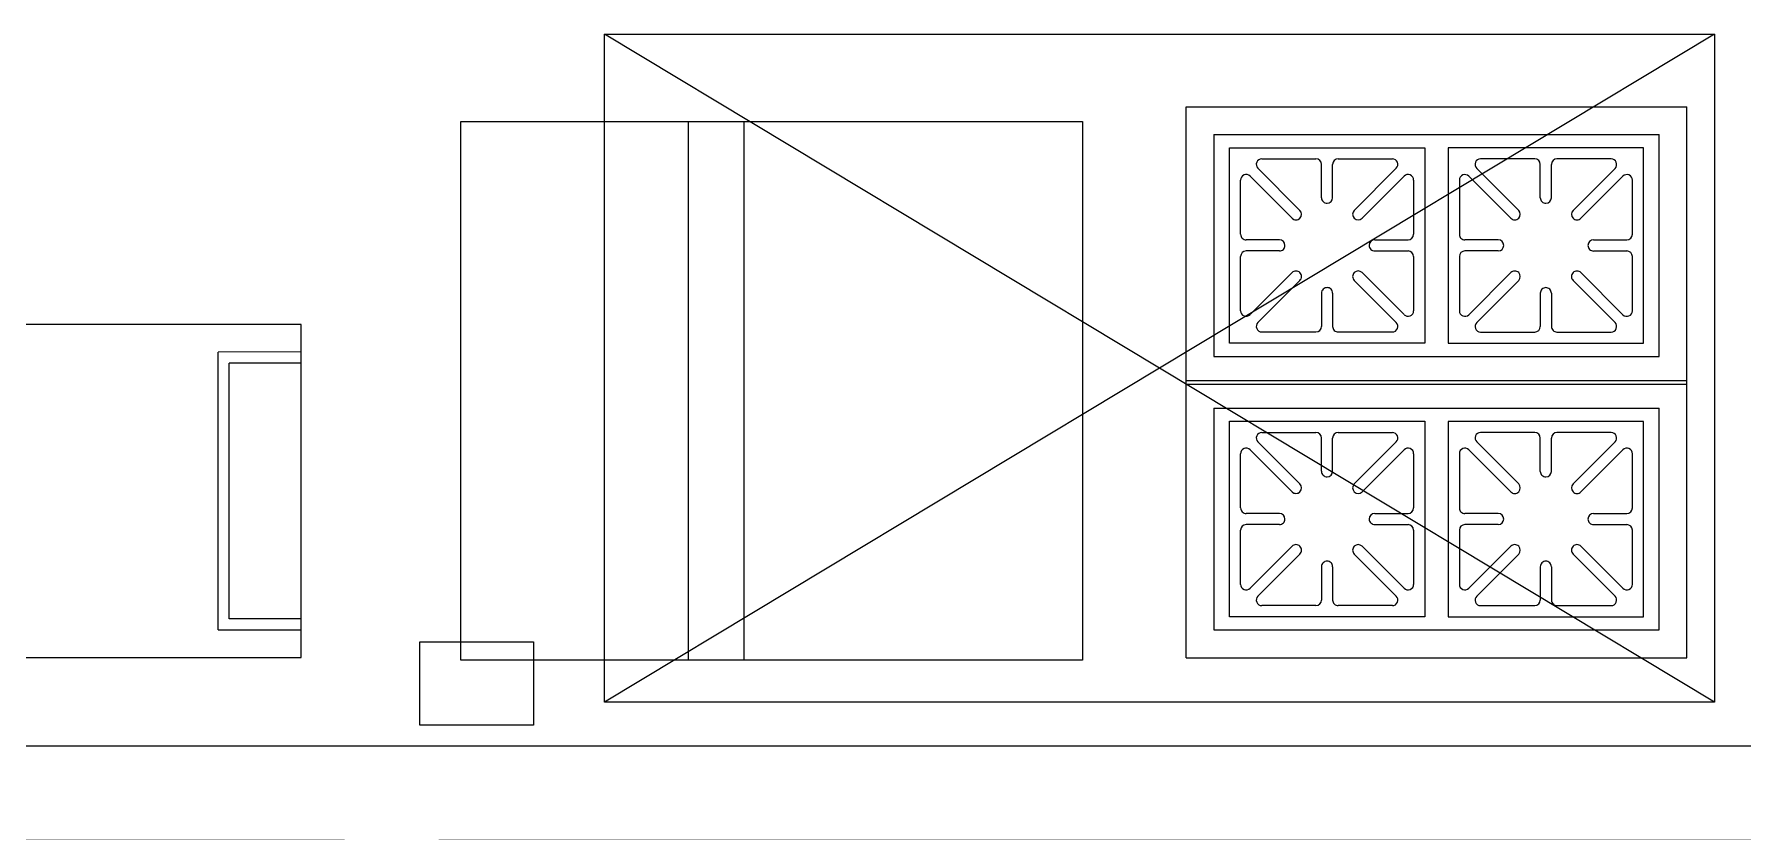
# Model space of a CAD drawing. Header units: millimetres. Extents: x -155 to 94595, y -3153 to 63413.
# Drawn here: x 79670 to 82749, y 51832 to 53268 of the extents above; entities that cross this region are included whole.
import ezdxf

# ---------------------------------------------------------------- set-up
doc = ezdxf.new("R2010")
doc.units = ezdxf.units.MM
doc.layers.add('int', color=185, linetype='Continuous')
doc.layers.add('wall', color=5, linetype='Continuous')

msp = doc.modelspace()

# ---------------------------------------------------------------- linework, layer by layer
at = {"layer": 'int'}
for p, q in [((80698.226, 52065.99), (80698.226, 53268.5)), ((80698.226, 53268.5), (82698.226, 53268.5)), ((82698.226, 53268.5), (80698.226, 52065.99)), ((82698.226, 52065.99), (80698.226, 53268.5)), ((82698.226, 53268.5), (82698.226, 52065.99)), ((80439.151, 52141.57), (80439.151, 53111.57)), ((80439.151, 53111.57), (80949.151, 53111.57)), ((80849.151, 52141.57), (80849.151, 53111.57)), ((80849.151, 53111.57), (81559.151, 53111.57)), ((80949.151, 53111.57), (80949.151, 52141.57)), ((81559.151, 53111.57), (81559.151, 52141.57)), ((81746.25, 53137.912), (82648.226, 53137.912)), ((81746.25, 52638.37), (81746.25, 53137.912)), ((82648.226, 52638.37), (82648.226, 53137.912)), ((81796.223, 53087.988), (81796.187, 52688.446)), ((81796.223, 53088.016), (82598.213, 53088.017)), ((82598.177, 52688.449), (82598.213, 53088.017)), ((81824.193, 52712.319), (81824.194, 53064.109)), ((81824.194, 53064.109), (82175.974, 53064.108)), ((82175.974, 53064.108), (82175.973, 52712.318)), ((82218.417, 53064.074), (82218.416, 52712.284)), ((82570.189, 53064.073), (82218.417, 53064.074)), ((82570.188, 52712.283), (82570.189, 53064.073)), ((81875.411, 53027.025), (81951.095, 52951.333)), ((81882.479, 53044.094), (81980.087, 53044.093)), ((81990.089, 52974.091), (81990.089, 53034.086)), ((82010.086, 52974.091), (82010.086, 53034.086)), ((82020.084, 53044.093), (82117.696, 53044.093)), ((82049.073, 52951.332), (82124.765, 53027.024)), ((82345.315, 52951.297), (82269.626, 53026.989)), ((82374.307, 53044.058), (82276.7, 53044.058)), ((82384.309, 52974.055), (82384.31, 53034.05)), ((82404.309, 52974.055), (82404.309, 53034.05)), ((82511.922, 53044.057), (82414.304, 53044.058)), ((82518.983, 53026.989), (82443.296, 52951.297)), ((81844.194, 52908.204), (81844.194, 53005.816)), ((81861.27, 53012.877), (81936.962, 52937.185)), ((81861.27, 53012.877), (81936.957, 52937.185)), ((82138.905, 53012.876), (82063.213, 52937.185)), ((82155.976, 53005.815), (82155.976, 52908.203)), ((82238.422, 53005.78), (82238.422, 52908.168)), ((82255.486, 53012.842), (82331.178, 52937.149)), ((82533.131, 53012.841), (82457.433, 52937.149)), ((82533.131, 53012.841), (82457.441, 52937.149)), ((82550.199, 52908.167), (82550.199, 53005.78)), ((82000.084, 52964.083), (82000.084, 52964.083)), ((82394.307, 52964.048), (82394.307, 52964.048)), ((81951.102, 52937.185), (81951.095, 52937.185)), ((81951.102, 52937.185), (81951.102, 52937.185)), ((82049.08, 52937.185), (82049.073, 52937.185)), ((82345.315, 52937.149), (82345.315, 52937.149)), ((82443.296, 52937.149), (82443.296, 52937.149)), ((82443.296, 52937.149), (82443.296, 52937.149)), ((81914.191, 52898.196), (81854.196, 52898.196)), ((82085.976, 52898.196), (82145.979, 52898.195)), ((82308.419, 52898.16), (82248.417, 52898.161)), ((82480.197, 52898.16), (82540.191, 52898.16)), ((81844.193, 52770.587), (81844.193, 52868.199)), ((81914.191, 52878.206), (81854.196, 52878.206)), ((82075.974, 52888.213), (82075.974, 52888.213)), ((82085.976, 52878.206), (82145.979, 52878.206)), ((82155.976, 52868.198), (82155.976, 52770.586)), ((82238.422, 52868.163), (82238.421, 52770.551)), ((82308.419, 52878.171), (82248.417, 52878.171)), ((82318.416, 52888.178), (82318.416, 52888.178)), ((82480.197, 52878.17), (82540.191, 52878.17)), ((82550.199, 52770.55), (82550.199, 52868.162)), ((81861.265, 52763.525), (81936.957, 52839.217)), ((81951.094, 52839.217), (81951.102, 52839.217)), ((82049.08, 52839.217), (82049.08, 52839.217)), ((82063.218, 52839.217), (82138.904, 52763.525)), ((82331.177, 52839.182), (82255.485, 52763.49)), ((82345.315, 52839.182), (82345.315, 52839.182)), ((82443.3, 52839.181), (82443.295, 52839.181)), ((82533.13, 52763.489), (82457.433, 52839.181)), ((81875.41, 52749.378), (81951.089, 52825.069)), ((82049.08, 52825.069), (82124.764, 52749.377)), ((82345.315, 52825.034), (82269.625, 52749.342)), ((82518.982, 52749.341), (82443.3, 52825.033)), ((81990.081, 52802.311), (81990.081, 52742.316)), ((82010.086, 52802.311), (82010.086, 52742.316)), ((82384.304, 52802.275), (82384.309, 52742.28)), ((82404.309, 52802.275), (82404.314, 52742.28)), ((80151.691, 52746.063), (78151.691, 52746.03)), ((80151.691, 52146.067), (80151.691, 52746.061)), ((82175.973, 52712.318), (81824.193, 52712.319)), ((81980.086, 52732.308), (81882.479, 52732.309)), ((82117.695, 52732.308), (82020.083, 52732.308)), ((82218.416, 52712.284), (82570.188, 52712.283)), ((82276.694, 52732.273), (82374.306, 52732.273)), ((82414.304, 52732.273), (82511.921, 52732.272)), ((80151.64, 52696.366), (80001.627, 52696.03)), ((80001.678, 52196.08), (80001.678, 52696.073)), ((81796.187, 52688.446), (82598.177, 52688.449)), ((80151.691, 52676.348), (80021.668, 52676.063)), ((80021.668, 52216.064), (80021.668, 52676.063)), ((81746.25, 52645.28), (82648.226, 52645.28)), ((81746.25, 52145.739), (81746.25, 52645.28)), ((81746.25, 52638.37), (82648.226, 52638.37)), ((82648.226, 52145.739), (82648.226, 52645.28)), ((81796.223, 52595.356), (81796.187, 52195.814)), ((81796.223, 52595.384), (82598.213, 52595.385)), ((82598.177, 52195.818), (82598.213, 52595.385)), ((81824.193, 52219.688), (81824.194, 52571.478)), ((81824.194, 52571.478), (82175.974, 52571.477)), ((82175.974, 52571.477), (82175.973, 52219.687)), ((82218.417, 52571.442), (82218.416, 52219.652)), ((82570.189, 52571.441), (82218.417, 52571.442)), ((82570.188, 52219.651), (82570.189, 52571.441)), ((81875.411, 52534.394), (81951.095, 52458.701)), ((81882.479, 52551.462), (81980.087, 52551.462)), ((81990.089, 52481.46), (81990.089, 52541.454)), ((82010.086, 52481.46), (82010.086, 52541.454)), ((82020.084, 52551.462), (82117.696, 52551.462)), ((82049.073, 52458.701), (82124.765, 52534.393)), ((82345.315, 52458.666), (82269.626, 52534.358)), ((82374.307, 52551.426), (82276.7, 52551.427)), ((82384.309, 52481.424), (82384.31, 52541.419)), ((82404.309, 52481.424), (82404.309, 52541.419)), ((82511.922, 52551.426), (82414.304, 52551.426)), ((82518.983, 52534.357), (82443.296, 52458.665)), ((81844.194, 52415.572), (81844.194, 52513.185)), ((81861.27, 52520.246), (81936.962, 52444.554)), ((81861.27, 52520.246), (81936.957, 52444.554)), ((82138.905, 52520.245), (82063.213, 52444.553)), ((82155.976, 52513.184), (82155.976, 52415.571)), ((82238.422, 52513.149), (82238.422, 52415.537)), ((82255.486, 52520.21), (82331.178, 52444.518)), ((82533.131, 52520.209), (82457.433, 52444.518)), ((82533.131, 52520.209), (82457.441, 52444.518)), ((82550.199, 52415.536), (82550.199, 52513.148)), ((82000.084, 52471.452), (82000.084, 52471.452)), ((82394.307, 52471.416), (82394.307, 52471.416)), ((81951.102, 52444.553), (81951.095, 52444.553)), ((81951.102, 52444.553), (81951.102, 52444.553)), ((82049.08, 52444.553), (82049.073, 52444.553)), ((82345.315, 52444.518), (82345.315, 52444.518)), ((82443.296, 52444.518), (82443.296, 52444.518)), ((82443.296, 52444.518), (82443.296, 52444.518)), ((81914.191, 52405.565), (81854.196, 52405.565)), ((82085.976, 52405.564), (82145.979, 52405.564)), ((82308.419, 52405.529), (82248.417, 52405.529)), ((82480.197, 52405.529), (82540.191, 52405.528)), ((81844.193, 52277.955), (81844.193, 52375.567)), ((81914.191, 52385.575), (81854.196, 52385.575)), ((82075.974, 52395.582), (82075.974, 52395.582)), ((82085.976, 52385.574), (82145.979, 52385.574)), ((82155.976, 52375.566), (82155.976, 52277.954)), ((82238.422, 52375.532), (82238.421, 52277.92)), ((82308.419, 52385.539), (82248.417, 52385.539)), ((82318.416, 52395.547), (82318.416, 52395.547)), ((82480.197, 52385.539), (82540.191, 52385.539)), ((82550.199, 52277.919), (82550.199, 52375.531)), ((81861.265, 52270.894), (81936.957, 52346.586)), ((81951.094, 52346.586), (81951.102, 52346.586)), ((82049.08, 52346.585), (82049.08, 52346.585)), ((82063.218, 52346.585), (82138.904, 52270.893)), ((82331.177, 52346.55), (82255.485, 52270.858)), ((82345.315, 52346.55), (82345.315, 52346.55)), ((82443.3, 52346.55), (82443.295, 52346.55)), ((82533.13, 52270.858), (82457.433, 52346.55)), ((81875.41, 52256.746), (81951.089, 52332.438)), ((82049.08, 52332.438), (82124.764, 52256.745)), ((82345.315, 52332.402), (82269.625, 52256.711)), ((82518.982, 52256.71), (82443.3, 52332.402)), ((81990.081, 52309.679), (81990.081, 52249.685)), ((82010.086, 52309.679), (82010.086, 52249.685)), ((82384.304, 52309.644), (82384.309, 52249.649)), ((82404.309, 52309.644), (82404.314, 52249.649)), ((82175.973, 52219.687), (81824.193, 52219.688)), ((81980.086, 52239.677), (81882.479, 52239.677)), ((82117.695, 52239.677), (82020.083, 52239.677)), ((82218.416, 52219.652), (82570.188, 52219.651)), ((82276.694, 52239.642), (82374.306, 52239.641)), ((82414.304, 52239.641), (82511.921, 52239.641)), ((80001.678, 52196.08), (80151.691, 52196.08)), ((80151.691, 52216.064), (80021.668, 52216.064)), ((81796.187, 52195.814), (82598.177, 52195.818)), ((80365.334, 52024.428), (80365.334, 52174.663)), ((80365.334, 52174.663), (80570.356, 52174.663)), ((80570.356, 52174.663), (80570.356, 52024.428)), ((78151.691, 52146.031), (80151.691, 52146.064)), ((80949.151, 52141.57), (80439.151, 52141.57)), ((81559.151, 52141.57), (80849.151, 52141.57)), ((81746.25, 52145.739), (82648.226, 52145.739)), ((82698.226, 52065.99), (80698.226, 52065.99)), ((80570.356, 52024.428), (80365.334, 52024.428))]:
    msp.add_line(p, q, dxfattribs=at)
for centre, start, end in [((81882.479, 53034.086), 89.999834, 224.999814), ((81980.087, 53034.086), 359.999834, 89.999834), ((82020.084, 53034.086), 89.999834, 179.999834), ((82117.696, 53034.085), 315.006134, 89.999834), ((82276.7, 53034.051), 89.999834, 224.987254), ((82374.307, 53034.05), 359.999834, 89.999834), ((82414.304, 53034.05), 89.999834, 179.999834), ((82511.922, 53034.05), 315.006134, 89.999834), ((81854.196, 53005.816), 44.993534, 179.999834), ((82145.979, 53005.815), 359.999834, 134.999834), ((82248.417, 53005.78), 44.993534, 179.999834), ((82540.192, 53005.78), 359.999834, 135.012434), ((82000.084, 52974.091), 179.999824, 269.999834), ((82000.084, 52974.091), 269.999834, 359.999834), ((82394.307, 52974.055), 179.999824, 269.999834), ((82394.307, 52974.055), 269.999834, 359.999834), ((81944.026, 52944.272), 224.993534, 315.006134), ((81944.031, 52944.272), 224.999834, 314.999834), ((81944.026, 52944.272), 315.012434, 44.999834), ((82056.144, 52944.271), 135.006134, 224.999814), ((82056.144, 52944.271), 225.006134, 314.999834), ((82338.246, 52944.236), 224.993534, 315.006134), ((82338.246, 52944.236), 315.006134, 44.987234), ((82450.364, 52944.236), 135.006134, 224.987254), ((82450.364, 52944.236), 224.987234, 315.012334), ((82450.364, 52944.236), 224.993534, 315.006134), ((81854.196, 52908.204), 179.999824, 269.999834), ((81914.191, 52888.188), 0.035334, 89.999834), ((82085.976, 52888.213), 89.999834, 179.999834), ((82145.979, 52908.203), 269.999834, 359.999834), ((82248.417, 52908.168), 179.999824, 269.999834), ((82308.419, 52888.178), 359.999834, 89.999834), ((82480.197, 52888.152), 89.999834, 179.964284), ((82540.191, 52908.167), 269.999834, 359.999834), ((81854.196, 52868.199), 89.999834, 179.999834), ((81914.191, 52888.188), 269.999834, 0.035334), ((82085.976, 52888.213), 179.999824, 269.999834), ((82145.979, 52868.198), 359.999834, 89.999834), ((82248.416, 52868.163), 89.999834, 179.999834), ((82308.419, 52888.178), 269.999834, 359.999834), ((82480.197, 52888.152), 179.964284, 269.999834), ((82540.191, 52868.162), 359.999834, 89.999834), ((81944.026, 52832.131), 44.993534, 135.006134), ((81944.02, 52832.131), 314.999834, 45.018634), ((82056.149, 52832.156), 134.993534, 224.999814), ((82056.149, 52832.156), 44.999834, 134.999834), ((82338.246, 52832.12), 44.993534, 135.006134), ((82338.246, 52832.12), 315.006134, 44.993534), ((82450.369, 52832.095), 134.974734, 224.993534), ((82450.364, 52832.095), 44.987234, 135.012434), ((82000.083, 52802.311), 89.999834, 180.035344), ((82000.083, 52802.311), 359.964334, 89.999834), ((82000.083, 52802.311), 359.964334, 89.999834), ((82394.306, 52802.275), 89.999834, 180.035374), ((82394.306, 52802.275), 89.999834, 180.035374), ((82394.306, 52802.275), 359.964234, 89.999834), ((81854.196, 52770.587), 179.999834, 314.999834), ((81882.479, 52742.316), 134.999834, 269.999834), ((81980.086, 52742.316), 269.999834, 359.999834), ((82020.083, 52742.316), 179.999824, 269.999834), ((82117.695, 52742.316), 269.999834, 44.993534), ((82145.978, 52770.586), 224.993534, 359.999834), ((82248.416, 52770.551), 179.999834, 315.012334), ((82276.694, 52742.281), 135.012434, 269.999834), ((82374.306, 52742.28), 269.999834, 359.999834), ((82414.304, 52742.28), 179.999824, 269.999834), ((82511.921, 52742.28), 269.999834, 44.993534), ((82540.191, 52770.55), 224.993534, 359.999834), ((81882.479, 52541.455), 89.999834, 224.999814), ((81980.087, 52541.454), 359.999834, 89.999834), ((82020.084, 52541.454), 89.999834, 179.999834), ((82117.696, 52541.454), 315.006134, 89.999834), ((82276.7, 52541.419), 89.999834, 224.987254), ((82374.307, 52541.419), 359.999834, 89.999834), ((82414.304, 52541.419), 89.999834, 179.999834), ((82511.922, 52541.418), 315.006134, 89.999834), ((81854.196, 52513.185), 44.993534, 179.999834), ((82145.979, 52513.184), 359.999834, 134.999834), ((82248.417, 52513.149), 44.993534, 179.999834), ((82540.192, 52513.148), 359.999834, 135.012434), ((82000.084, 52481.46), 179.999824, 269.999834), ((82000.084, 52481.46), 269.999834, 359.999834), ((82394.307, 52481.424), 179.999824, 269.999834), ((82394.307, 52481.424), 269.999834, 359.999834), ((81944.026, 52451.64), 224.993534, 315.006134), ((81944.031, 52451.64), 224.999834, 314.999834), ((81944.026, 52451.64), 315.012434, 44.999834), ((82056.144, 52451.64), 135.006134, 224.999814), ((82056.144, 52451.64), 225.006134, 314.999834), ((82338.246, 52451.605), 224.993534, 315.006134), ((82338.246, 52451.605), 315.006134, 44.987234), ((82450.364, 52451.604), 135.006134, 224.987254), ((82450.364, 52451.604), 224.987234, 315.012334), ((82450.364, 52451.604), 224.993534, 315.006134), ((81854.196, 52415.572), 179.999824, 269.999834), ((81914.191, 52395.557), 0.035334, 89.999834), ((82085.976, 52395.582), 89.999834, 179.999834), ((82145.979, 52415.572), 269.999834, 359.999834), ((82248.417, 52415.537), 179.999824, 269.999834), ((82308.419, 52395.547), 359.999834, 89.999834), ((82480.197, 52395.521), 89.999834, 179.964284), ((82540.191, 52415.536), 269.999834, 359.999834), ((81854.196, 52375.567), 89.999834, 179.999834), ((81914.191, 52395.557), 269.999834, 0.035334), ((82085.976, 52395.582), 179.999824, 269.999834), ((82145.979, 52375.567), 359.999834, 89.999834), ((82248.416, 52375.532), 89.999834, 179.999834), ((82308.419, 52395.547), 269.999834, 359.999834), ((82480.197, 52395.521), 179.964284, 269.999834), ((82540.191, 52375.531), 359.999834, 89.999834), ((81944.026, 52339.499), 44.993534, 135.006134), ((81944.02, 52339.499), 314.999834, 45.018634), ((82056.149, 52339.524), 134.993534, 224.999814), ((82056.149, 52339.524), 44.999834, 134.999834), ((82338.246, 52339.489), 44.993534, 135.006134), ((82338.246, 52339.489), 315.006134, 44.993534), ((82450.369, 52339.463), 134.974734, 224.993534), ((82450.364, 52339.463), 44.987234, 135.012434), ((82000.083, 52309.679), 89.999834, 180.035344), ((82000.083, 52309.679), 359.964334, 89.999834), ((82000.083, 52309.679), 359.964334, 89.999834), ((82394.306, 52309.644), 89.999834, 180.035374), ((82394.306, 52309.644), 89.999834, 180.035374), ((82394.306, 52309.644), 359.964234, 89.999834), ((81854.196, 52277.955), 179.999834, 314.999834), ((81882.479, 52249.685), 134.999834, 269.999834), ((81980.086, 52249.685), 269.999834, 359.999834), ((82020.083, 52249.684), 179.999824, 269.999834), ((82117.695, 52249.684), 269.999834, 44.993534), ((82145.978, 52277.954), 224.993534, 359.999834), ((82248.416, 52277.92), 179.999834, 315.012334), ((82276.694, 52249.649), 135.012434, 269.999834), ((82374.306, 52249.649), 269.999834, 359.999834), ((82414.304, 52249.649), 179.999824, 269.999834), ((82511.921, 52249.649), 269.999834, 44.993534), ((82540.191, 52277.919), 224.993534, 359.999834)]:
    msp.add_arc(centre, 10, start, end, dxfattribs=at)
at = {"layer": 'wall'}
msp.add_lwpolyline([(80229.478, 51816.989), (74545.097, 51816.989), (74545.097, 51986.989), (74545.097, 51986.989), (74545.097, 51986.989), (83815.097, 51986.989), (83815.097, 51816.989), (80399.478, 51816.989), (80399.478, 50876.979), (80229.478, 50876.979)], close=True, dxfattribs=at)

doc.saveas('drawing.dxf')
